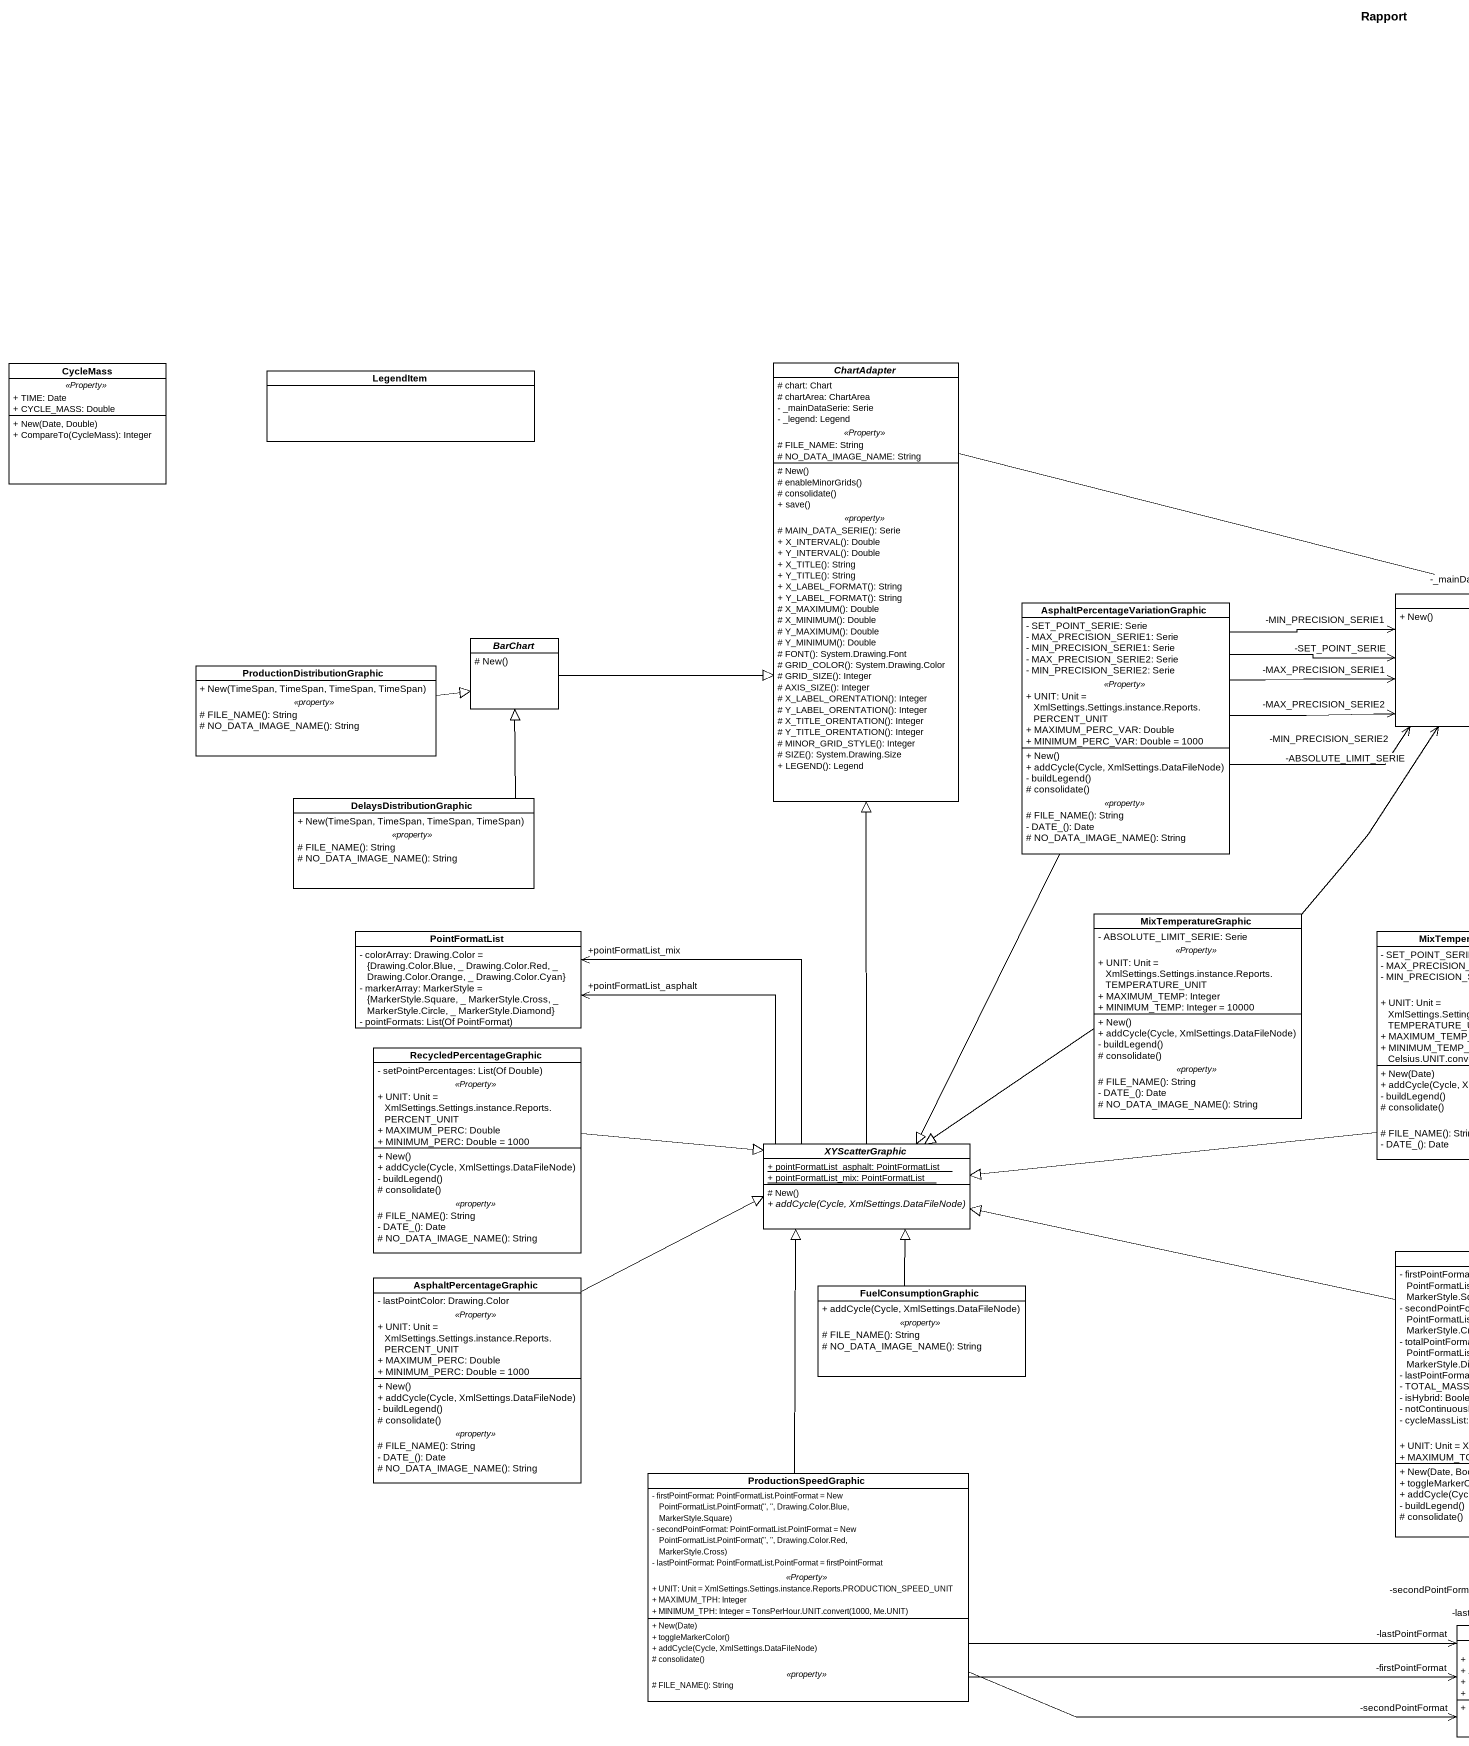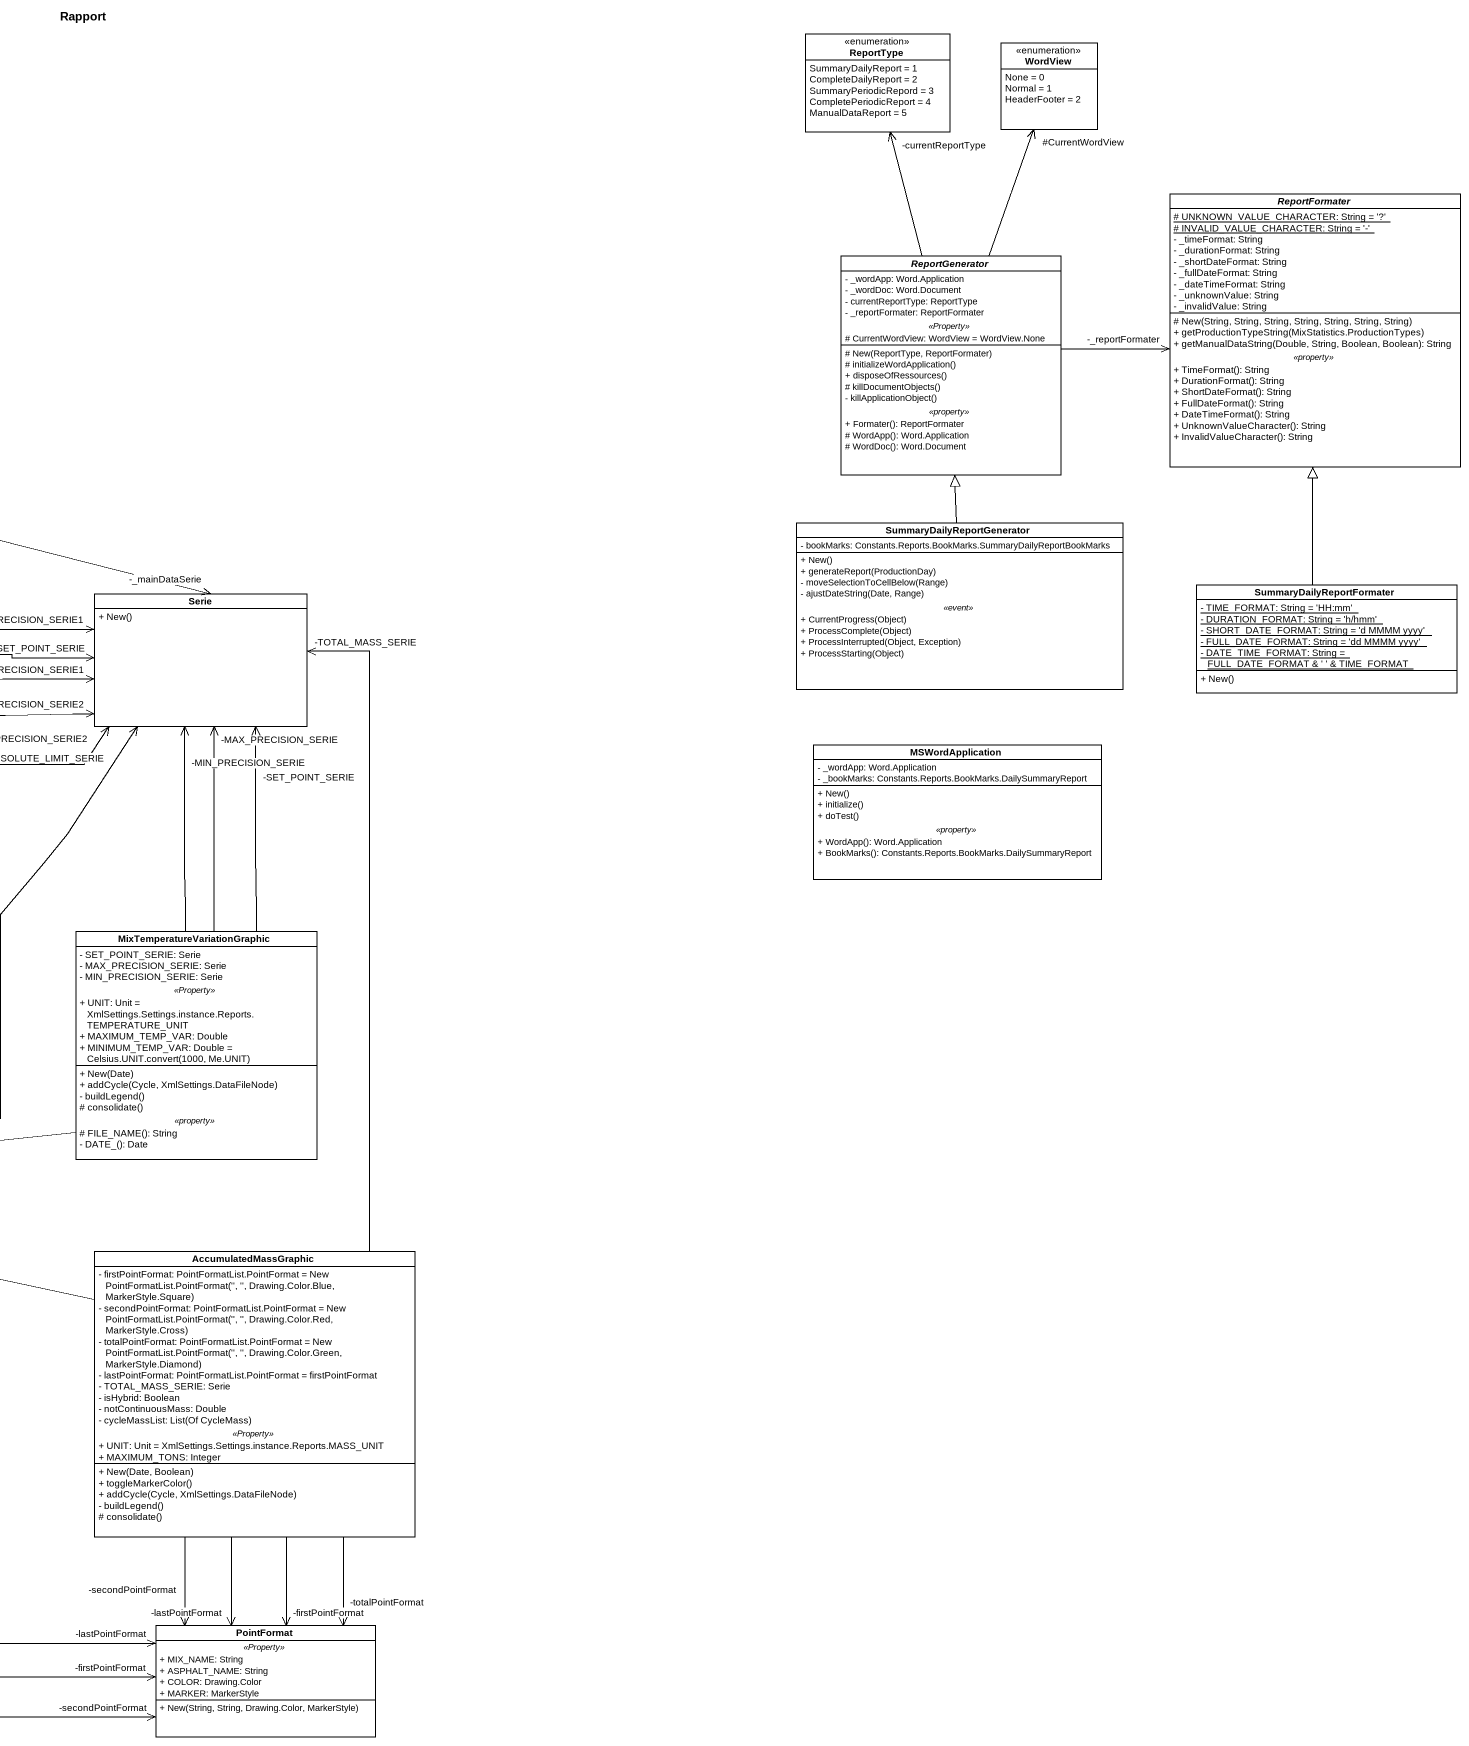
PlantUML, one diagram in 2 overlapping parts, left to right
@startuml
title Rapport
hide circle
hide empty members
skinparam classAttributeIconSize 0
enum ReportType {
  SummaryDailyReport = 1
  CompleteDailyReport = 2
  SummaryPeriodicRepord = 3
  CompletePeriodicReport = 4
  ManualDataReport = 5
}
enum WordView {
  None = 0
  Normal = 1
  HeaderFooter = 2
}
abstract class ReportFormater {
  {static} # UNKNOWN_VALUE_CHARACTER: String = '?'
  {static} # INVALID_VALUE_CHARACTER: String = '-'
  - _timeFormat: String
  - _durationFormat: String
  - _shortDateFormat: String
  - _fullDateFormat: String
  - _dateTimeFormat: String
  - _unknownValue: String
  - _invalidValue: String
  --
  # New(String, String, String, String, String, String, String)
  + getProductionTypeString(MixStatistics.ProductionTypes)
  + getManualDataString(Double, String, Boolean, Boolean): String
  .. <<property>> ..
  + TimeFormat(): String
  + DurationFormat(): String
  + ShortDateFormat(): String
  + FullDateFormat(): String
  + DateTimeFormat(): String
  + UnknownValueCharacter(): String
  + InvalidValueCharacter(): String
}
abstract class ReportGenerator {
  - _wordApp: Word.Application
  - _wordDoc: Word.Document
  - currentReportType: ReportType
  - _reportFormater: ReportFormater
  .. <<Property>> ..
  # CurrentWordView: WordView = WordView.None
  --
  # New(ReportType, ReportFormater)
  # initializeWordApplication()
  + disposeOfRessources()
  # killDocumentObjects()
  - killApplicationObject()
  .. <<property>> ..
  + Formater(): ReportFormater
  # WordApp(): Word.Application
  # WordDoc(): Word.Document
}
class CycleMass {
  .. <<Property>> ..
  + TIME: Date
  + CYCLE_MASS: Double
  --
  + New(Date, Double)
  + CompareTo(CycleMass): Integer
}
class LegendItem
abstract class ChartAdapter {
  # chart: Chart
  # chartArea: ChartArea
  - _mainDataSerie: Serie
  - _legend: Legend
  .. <<Property>> ..
  # FILE_NAME: String
  # NO_DATA_IMAGE_NAME: String
  --
  # New()
  # enableMinorGrids()
  # consolidate()
  + save()
  .. <<property>> ..
  # MAIN_DATA_SERIE(): Serie
  + X_INTERVAL(): Double
  + Y_INTERVAL(): Double
  + X_TITLE(): String
  + Y_TITLE(): String
  + X_LABEL_FORMAT(): String
  + Y_LABEL_FORMAT(): String
  # X_MAXIMUM(): Double
  # X_MINIMUM(): Double
  # Y_MAXIMUM(): Double
  # Y_MINIMUM(): Double
  # FONT(): System.Drawing.Font
  # GRID_COLOR(): System.Drawing.Color
  # GRID_SIZE(): Integer
  # AXIS_SIZE(): Integer
  # X_LABEL_ORENTATION(): Integer
  # Y_LABEL_ORENTATION(): Integer
  # X_TITLE_ORENTATION(): Integer
  # Y_TITLE_ORENTATION(): Integer
  # MINOR_GRID_STYLE(): Integer
  # SIZE(): System.Drawing.Size
  + LEGEND(): Legend
}
class SummaryDailyReportGenerator {
  - bookMarks: Constants.Reports.BookMarks.SummaryDailyReportBookMarks
  --
  + New()
  + generateReport(ProductionDay)
  - moveSelectionToCellBelow(Range)
  - ajustDateString(Date, Range)
  .. <<event>> ..
  + CurrentProgress(Object)
  + ProcessComplete(Object)
  + ProcessInterrupted(Object, Exception)
  + ProcessStarting(Object)
}
class "AsphaltPercentageVariationGraphic" as AsphaltPercentageVariationGr {
  - SET_POINT_SERIE: Serie
  - MAX_PRECISION_SERIE1: Serie
  - MIN_PRECISION_SERIE1: Serie
  - MAX_PRECISION_SERIE2: Serie
  - MIN_PRECISION_SERIE2: Serie
  .. <<Property>> ..
  + UNIT: Unit = XmlSettings.Settings.instance.Reports.PERCENT_UNIT
  + MAXIMUM_PERC_VAR: Double
  + MINIMUM_PERC_VAR: Double = 1000
  --
  + New()
  + addCycle(Cycle, XmlSettings.DataFileNode)
  - buildLegend()
  # consolidate()
  .. <<property>> ..
  # FILE_NAME(): String
  - DATE_(): Date
  # NO_DATA_IMAGE_NAME(): String
}
class Serie {
  + New()
}
class SummaryDailyReportFormater {
  {static} - TIME_FORMAT: String = 'HH:mm'
  {static} - DURATION_FORMAT: String = 'h/hmm'
  {static} - SHORT_DATE_FORMAT: String = 'd MMMM yyyy'
  {static} - FULL_DATE_FORMAT: String = 'dd MMMM yyyy'
  {static} - DATE_TIME_FORMAT: String = FULL_DATE_FORMAT & ' ' & TIME_FORMAT
  + New()
}
abstract class BarChart {
  # New()
}
class "ProductionDistributionGraphic" as ProductionDistributionGraphi {
  + New(TimeSpan, TimeSpan, TimeSpan, TimeSpan)
  .. <<property>> ..
  # FILE_NAME(): String
  # NO_DATA_IMAGE_NAME(): String
}
class MSWordApplication {
  - _wordApp: Word.Application
  - _bookMarks: Constants.Reports.BookMarks.DailySummaryReport
  --
  + New()
  + initialize()
  + doTest()
  .. <<property>> ..
  + WordApp(): Word.Application
  + BookMarks(): Constants.Reports.BookMarks.DailySummaryReport
}
class DelaysDistributionGraphic {
  + New(TimeSpan, TimeSpan, TimeSpan, TimeSpan)
  .. <<property>> ..
  # FILE_NAME(): String
  # NO_DATA_IMAGE_NAME(): String
}
class PointFormatList {
  - colorArray: Drawing.Color = {Drawing.Color.Blue, _ Drawing.Color.Red, _ Drawing.Color.Orange, _ Drawing.Color.Cyan}
  - markerArray: MarkerStyle = {MarkerStyle.Square, _ MarkerStyle.Cross, _ MarkerStyle.Circle, _ MarkerStyle.Diamond}
  {field} - pointFormats: List(Of PointFormat)
}
class MixTemperatureGraphic {
  - ABSOLUTE_LIMIT_SERIE: Serie
  .. <<Property>> ..
  + UNIT: Unit = XmlSettings.Settings.instance.Reports.TEMPERATURE_UNIT
  + MAXIMUM_TEMP: Integer
  + MINIMUM_TEMP: Integer = 10000
  --
  + New()
  + addCycle(Cycle, XmlSettings.DataFileNode)
  - buildLegend()
  # consolidate()
  .. <<property>> ..
  # FILE_NAME(): String
  - DATE_(): Date
  # NO_DATA_IMAGE_NAME(): String
}
class "MixTemperatureVariationGraphic" as MixTemperatureVariationGraph {
  - SET_POINT_SERIE: Serie
  - MAX_PRECISION_SERIE: Serie
  - MIN_PRECISION_SERIE: Serie
  .. <<Property>> ..
  + UNIT: Unit = XmlSettings.Settings.instance.Reports.TEMPERATURE_UNIT
  + MAXIMUM_TEMP_VAR: Double
  {field} + MINIMUM_TEMP_VAR: Double = Celsius.UNIT.convert(1000, Me.UNIT)
  --
  + New(Date)
  + addCycle(Cycle, XmlSettings.DataFileNode)
  - buildLegend()
  # consolidate()
  .. <<property>> ..
  # FILE_NAME(): String
  - DATE_(): Date
}
class RecycledPercentageGraphic {
  {field} - setPointPercentages: List(Of Double)
  .. <<Property>> ..
  + UNIT: Unit = XmlSettings.Settings.instance.Reports.PERCENT_UNIT
  + MAXIMUM_PERC: Double
  + MINIMUM_PERC: Double = 1000
  --
  + New()
  + addCycle(Cycle, XmlSettings.DataFileNode)
  - buildLegend()
  # consolidate()
  .. <<property>> ..
  # FILE_NAME(): String
  - DATE_(): Date
  # NO_DATA_IMAGE_NAME(): String
}
abstract class XYScatterGraphic {
  {static} + pointFormatList_asphalt: PointFormatList
  {static} + pointFormatList_mix: PointFormatList
  # New()
  {abstract} + addCycle(Cycle, XmlSettings.DataFileNode)
}
class AccumulatedMassGraphic {
  {field} - firstPointFormat: PointFormatList.PointFormat = New PointFormatList.PointFormat('', '', Drawing.Color.Blue, MarkerStyle.Square)
  {field} - secondPointFormat: PointFormatList.PointFormat = New PointFormatList.PointFormat('', '', Drawing.Color.Red, MarkerStyle.Cross)
  {field} - totalPointFormat: PointFormatList.PointFormat = New PointFormatList.PointFormat('', '', Drawing.Color.Green, MarkerStyle.Diamond)
  - lastPointFormat: PointFormatList.PointFormat = firstPointFormat
  - TOTAL_MASS_SERIE: Serie
  - isHybrid: Boolean
  - notContinuousMass: Double
  {field} - cycleMassList: List(Of CycleMass)
  .. <<Property>> ..
  + UNIT: Unit = XmlSettings.Settings.instance.Reports.MASS_UNIT
  + MAXIMUM_TONS: Integer
  --
  + New(Date, Boolean)
  + toggleMarkerColor()
  + addCycle(Cycle, XmlSettings.DataFileNode)
  - buildLegend()
  # consolidate()
}
class AsphaltPercentageGraphic {
  - lastPointColor: Drawing.Color
  .. <<Property>> ..
  + UNIT: Unit = XmlSettings.Settings.instance.Reports.PERCENT_UNIT
  + MAXIMUM_PERC: Double
  + MINIMUM_PERC: Double = 1000
  --
  + New()
  + addCycle(Cycle, XmlSettings.DataFileNode)
  - buildLegend()
  # consolidate()
  .. <<property>> ..
  # FILE_NAME(): String
  - DATE_(): Date
  # NO_DATA_IMAGE_NAME(): String
}
class FuelConsumptionGraphic {
  + addCycle(Cycle, XmlSettings.DataFileNode)
  .. <<property>> ..
  # FILE_NAME(): String
  # NO_DATA_IMAGE_NAME(): String
}
class ProductionSpeedGraphic {
  {field} - firstPointFormat: PointFormatList.PointFormat = New PointFormatList.PointFormat('', '', Drawing.Color.Blue, MarkerStyle.Square)
  {field} - secondPointFormat: PointFormatList.PointFormat = New PointFormatList.PointFormat('', '', Drawing.Color.Red, MarkerStyle.Cross)
  - lastPointFormat: PointFormatList.PointFormat = firstPointFormat
  .. <<Property>> ..
  + UNIT: Unit = XmlSettings.Settings.instance.Reports.PRODUCTION_SPEED_UNIT
  + MAXIMUM_TPH: Integer
  {field} + MINIMUM_TPH: Integer = TonsPerHour.UNIT.convert(1000, Me.UNIT)
  --
  + New(Date)
  + toggleMarkerColor()
  + addCycle(Cycle, XmlSettings.DataFileNode)
  # consolidate()
  .. <<property>> ..
  # FILE_NAME(): String
}
class PointFormat {
  .. <<Property>> ..
  + MIX_NAME: String
  + ASPHALT_NAME: String
  + COLOR: Drawing.Color
  + MARKER: MarkerStyle
  --
  + New(String, String, Drawing.Color, MarkerStyle)
}
ReportGenerator -up-> "-currentReportType" ReportType
ReportGenerator -up-> "#CurrentWordView" WordView
ReportGenerator -right-> "-_reportFormater" ReportFormater
ChartAdapter -right-> "-_mainDataSerie" Serie
SummaryDailyReportGenerator -up-|> ReportGenerator
AsphaltPercentageVariationGr -right-> "-MAX_PRECISION_SERIE1" Serie
AsphaltPercentageVariationGr -right-> "-MAX_PRECISION_SERIE2" Serie
AsphaltPercentageVariationGr -right-> "-MIN_PRECISION_SERIE1" Serie
AsphaltPercentageVariationGr -right-> "-MIN_PRECISION_SERIE2" Serie
AsphaltPercentageVariationGr -right-> "-SET_POINT_SERIE" Serie
AsphaltPercentageVariationGr --|> XYScatterGraphic
SummaryDailyReportFormater -up-|> ReportFormater
BarChart -right-|> ChartAdapter
ProductionDistributionGraphi -right-|> BarChart
DelaysDistributionGraphic -up-|> BarChart
MixTemperatureGraphic -up-> "-ABSOLUTE_LIMIT_SERIE" Serie
MixTemperatureGraphic -left-|> XYScatterGraphic
MixTemperatureVariationGraph -up-> "-MAX_PRECISION_SERIE" Serie
MixTemperatureVariationGraph -up-> "-MIN_PRECISION_SERIE" Serie
MixTemperatureVariationGraph -up-> "-SET_POINT_SERIE" Serie
MixTemperatureVariationGraph -left-|> XYScatterGraphic
RecycledPercentageGraphic -right-|> XYScatterGraphic
XYScatterGraphic -up-|> ChartAdapter
XYScatterGraphic -left-> "+pointFormatList_asphalt" PointFormatList
XYScatterGraphic -left-> "+pointFormatList_mix" PointFormatList
AccumulatedMassGraphic -up-> "-TOTAL_MASS_SERIE" Serie
AccumulatedMassGraphic -left-|> XYScatterGraphic
AccumulatedMassGraphic --> "-firstPointFormat" PointFormat
AccumulatedMassGraphic --> "-lastPointFormat" PointFormat
AccumulatedMassGraphic --> "-secondPointFormat" PointFormat
AccumulatedMassGraphic --> "-totalPointFormat" PointFormat
AsphaltPercentageGraphic -right-|> XYScatterGraphic
FuelConsumptionGraphic -up-|> XYScatterGraphic
ProductionSpeedGraphic -up-|> XYScatterGraphic
ProductionSpeedGraphic -right-> "-firstPointFormat" PointFormat
ProductionSpeedGraphic -right-> "-lastPointFormat" PointFormat
ProductionSpeedGraphic -right-> "-secondPointFormat" PointFormat
@enduml
